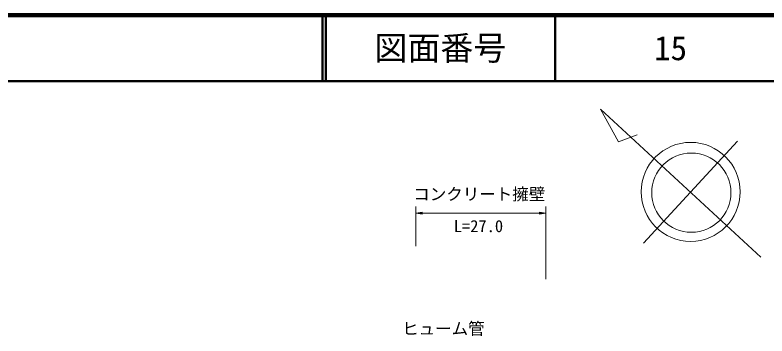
# Model space of a CAD drawing. Units: millimetres at full size, sheet at 1:1000; details may follow other scales. Extents: x 40000 to 680000, y 20000 to 380000.
# Drawn here: x 462174 to 576099, y 331413 to 380000 of the extents above; entities that cross this region are included whole.
import ezdxf
from ezdxf.enums import TextEntityAlignment as Align

# ---------------------------------------------------------------- set-up
doc = ezdxf.new("R2010")
doc.units = ezdxf.units.MM
doc.header["$LTSCALE"] = 1000
for name, color, linetype, lineweight in [('M-BMK-SRVR', 3, 'Continuous', 13), ('M-STR-HTXT', 7, 'Continuous', 13), ('M-TTL', 2, 'Continuous', 140), ('M-TTL-LINE', 7, 'Continuous', 50)]:
    doc.layers.add(name, color=color, linetype=linetype, lineweight=lineweight)
doc.layers.add('M-TTL-TXT', color=7, linetype='Continuous')
doc.styles.add('ＭＳ ゴシック', font='')
doc.styles.get('ＭＳ ゴシック').set_extended_font_data('MS Gothic')

# ---------------------------------------------------------------- blocks, each defined once
blk = doc.blocks.new('open_arrow')
at = {"color": 0, "linetype": 'Continuous', "lineweight": -2}
blk.add_lwpolyline([(7.5, 1.25), (0, 0), (7.5, -1.25)], dxfattribs=at)

msp = doc.modelspace()

# ---------------------------------------------------------------- linework, layer by layer
at = {"layer": 'M-BMK-SRVR'}
for p, q in [((575164, 343355), (550892, 365761)), ((550892, 365761), (553615, 360790)), ((553615, 360790), (556423, 361848)), ((557386, 345476), (571631, 360907))]:
    msp.add_line(p, q, dxfattribs=at)
for centre, radius in [((564537, 353223), 7501), ((564647, 353109), 6000)]:
    msp.add_circle(centre, radius, dxfattribs=at)
at = {"layer": 'M-STR-HTXT'}
for p, q in [((522917, 345000), (522917, 351000)), ((542573, 340000), (542573, 351000)), ((522917, 350000), (542573, 350000))]:
    msp.add_line(p, q, dxfattribs=at)
at = {"layer": 'M-TTL'}
msp.add_line((680000, 380000), (40000, 380000), dxfattribs=at)
at = {"layer": 'M-TTL-LINE'}
for p, q in [((508747, 380000), (508747, 370000)), ((509247, 380000), (509247, 370000)), ((543997, 380000), (543997, 370000)), ((40000, 370000), (680000, 370000))]:
    msp.add_line(p, q, dxfattribs=at)

# ---------------------------------------------------------------- block references
at = {"layer": 'M-STR-HTXT', "xscale": 133, "yscale": 133}
msp.add_blockref('open_arrow', (522917, 350000), dxfattribs=at)
at = {"layer": 'M-STR-HTXT', "xscale": 133, "yscale": 133, "rotation": 180}
msp.add_blockref('open_arrow', (542573, 350000), dxfattribs=at)

# ---------------------------------------------------------------- texts
at = {"layer": 'M-STR-HTXT', "style": 'ＭＳ ゴシック'}
msp.add_text('コンクリート擁壁', height=1833, dxfattribs=at).set_placement((532511, 352888), align=Align.MIDDLE_CENTER)
for s, p in [('L=27.0', (532382, 346578)), ('ヒューム管', (527072, 331066))]:
    msp.add_text(s, height=1833, dxfattribs=at).set_placement(p, align=Align.BOTTOM_CENTER)
at = {"layer": 'M-TTL-TXT', "style": 'ＭＳ ゴシック'}
for s, p in [('図面番号', (526622, 375000)), ('15', (561497, 375000))]:
    msp.add_text(s, height=3666, dxfattribs=at).set_placement(p, align=Align.MIDDLE_CENTER)

doc.saveas('drawing.dxf')
